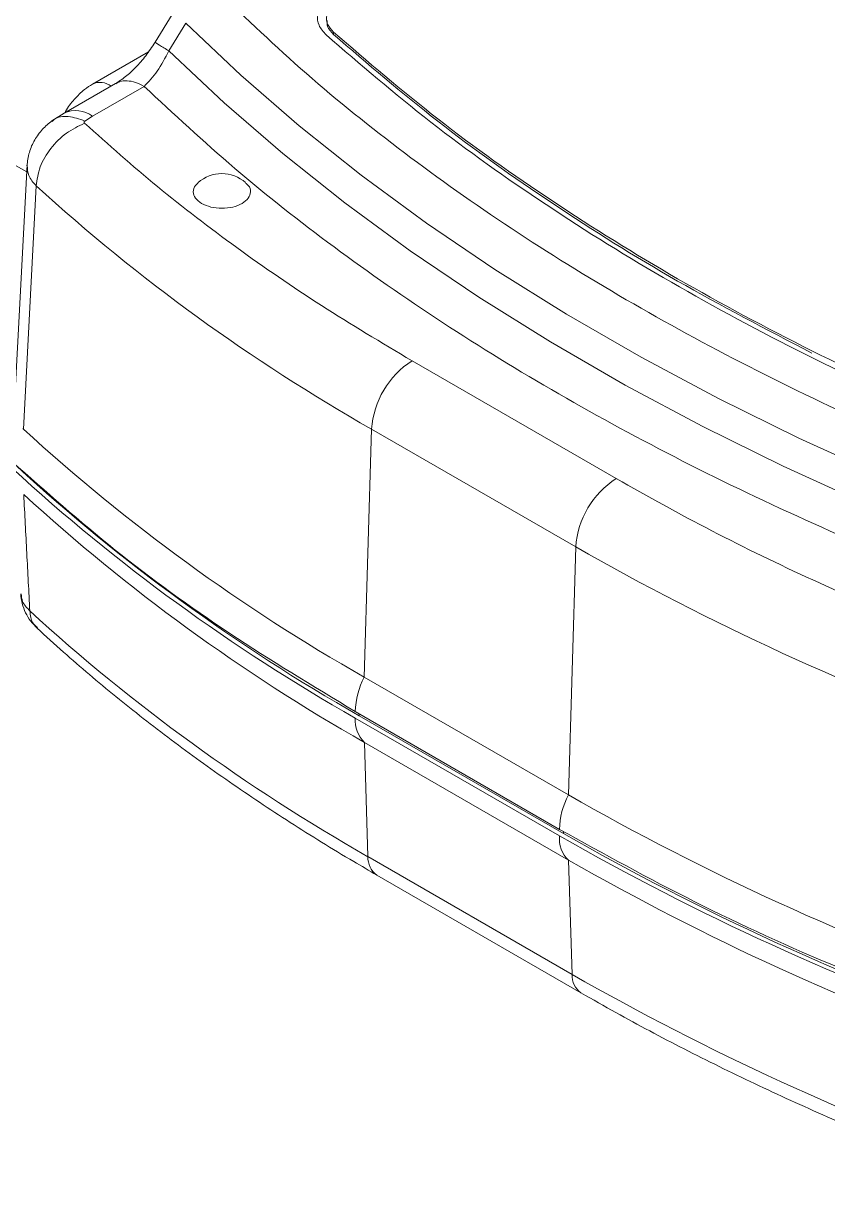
# Model space of a CAD drawing. Header units: inches. Extents: x 0.2 to 38.3, y 0.1 to 29.6.
# Drawn here: x 27.702 to 30.516, y 13.872 to 17.947 of the extents above; entities that cross this region are included whole.
import ezdxf

# ---------------------------------------------------------------- set-up
doc = ezdxf.new("R2010")
doc.units = ezdxf.units.IN
doc.header["$LTSCALE"] = 3.5
doc.header["$MEASUREMENT"] = 0

msp = doc.modelspace()

# ---------------------------------------------------------------- linework, layer by layer
at = {"color": 7, "linetype": 'Continuous', "lineweight": 15}
for p, q in [((28.2222, 17.977), (28.1627, 17.8802)), ((28.2111, 17.8498), (28.2704, 17.9468)), ((28.7872, 17.9158), (28.7872, 17.9076)), ((28.14, 17.8472), (27.9441, 17.7342)), ((28.0246, 17.7361), (27.8444, 17.632)), ((27.9444, 17.6221), (28.1245, 17.7261)), ((27.8444, 17.632), (27.802, 17.6049)), ((27.9172, 17.6048), (27.9444, 17.6221)), ((27.7137, 17.4268), (27.65, 17.4636)), ((27.715, 17.453), (27.6701, 16.5906)), ((27.7021, 16.5267), (27.7468, 17.378)), ((29.7758, 16.3532), (29.0616, 16.7655)), ((27.7005, 16.5282), (27.7021, 16.5267)), ((28.8945, 15.6586), (28.9203, 16.5263)), ((28.9203, 16.5263), (29.6345, 16.114)), ((29.6345, 16.114), (29.6087, 15.2463)), ((29.6087, 15.2463), (28.8945, 15.6586)), ((28.8631, 15.538), (29.5773, 15.1257)), ((28.8631, 15.5151), (29.5773, 15.1028)), ((29.5915, 15.111), (28.8773, 15.5233)), ((28.8953, 15.43), (29.6094, 15.0177)), ((28.8953, 15.43), (28.9076, 15.0302)), ((28.9076, 15.0302), (29.6218, 14.6179)), ((29.6094, 15.0177), (29.6218, 14.6179)), ((28.9386, 14.9658), (29.6528, 14.5535))]:
    msp.add_line(p, q, dxfattribs=at)
at = {"color": 155, "linetype": 'Continuous', "lineweight": 15}
for p, q in [((28.8773, 15.5233), (28.8773, 15.5298)), ((29.5915, 15.1181), (29.5915, 15.111))]:
    msp.add_line(p, q, dxfattribs=at)
at = {"color": 7, "linetype": 'Continuous', "lineweight": 15, "flags": 128}
for points in [[(31.627, 16.0091), (31.3118, 16.12), (31.0045, 16.2381), (30.7055, 16.3632), (30.4153, 16.4949), (30.1344, 16.6332), (29.8632, 16.7778), (29.6021, 16.9285), (29.3516, 17.0851), (29.1121, 17.2473), (28.8838, 17.4148), (28.6672, 17.5874), (28.4627, 17.7648), (28.2704, 17.9468)], [(28.2111, 17.8498), (28.4041, 17.6679), (28.6093, 17.4905), (28.8264, 17.3179), (29.0552, 17.1503), (29.2951, 16.9881), (29.5459, 16.8315), (29.8072, 16.6806), (30.0786, 16.5358), (30.3596, 16.3973), (30.6498, 16.2653), (30.9488, 16.1399), (31.2561, 16.0215), (31.5712, 15.9101)]]:
    msp.add_lwpolyline(points, dxfattribs=at)
at = {"color": 155, "linetype": 'Continuous', "lineweight": 15}
for centre, radius, start, end in [((27.9703, 17.6767), 0.0632, 52.034, 114.4574), ((27.886, 17.5422), 0.099, 53.831, 114.8263), ((28.9806, 15.0257), 0.0731, 176.425, 234.9673), ((29.6947, 14.6134), 0.0731, 176.4219, 235.0052)]:
    msp.add_arc(centre, radius, start, end, dxfattribs=at)
at = {"color": 7, "linetype": 'Continuous', "lineweight": 15}
for centre, radius, start, end in [((28.3964, 17.2958), 0.125, 48.2042, 131.9166), ((32.1612, 22.2262), 6.5569, 227.68138, 240.37769), ((29.2285, 16.5056), 0.3089, 122.6951, 176.1501), ((32.1401, 21.3694), 6.5686, 227.49631, 240.38883), ((32.1249, 21.2545), 6.6015, 227.47491, 240.39012), ((32.1313, 21.249), 6.5858, 227.47491, 240.39013), ((29.9426, 16.0933), 0.3089, 122.6951, 176.1501), ((32.1408, 21.1405), 6.5683, 227.50168, 240.38849), ((34.1933, 24.0969), 9.1929, 240.27016, 250.40141), ((32.1507, 20.7353), 6.5625, 227.58851, 240.38329), ((29.1411, 15.5301), 0.2781, 152.4842, 178.3821), ((28.9707, 15.5071), 0.1078, 175.7363, 225.6268), ((29.8553, 15.1178), 0.2781, 152.4842, 178.3821), ((34.1956, 23.2806), 9.2515, 240.27683, 250.53328), ((29.6848, 15.0948), 0.1078, 175.7363, 225.6268), ((34.1896, 23.1816), 9.3026, 240.27762, 250.54848), ((34.1927, 23.1705), 9.2805, 240.27761, 250.54849), ((34.1956, 23.0505), 9.2497, 240.27665, 250.52945), ((34.1945, 22.6262), 9.2219, 240.27348, 250.46766)]:
    msp.add_arc(centre, radius, start, end, dxfattribs=at)
for points, knots in [([(28.3989, 18.0421), (28.5012, 17.9449), (28.7059, 17.7506), (29.0532, 17.4743), (29.4284, 17.2107), (29.8329, 16.9618), (30.2641, 16.7283), (30.7208, 16.5117), (31.1993, 16.3111), (31.536, 16.193), (31.7043, 16.1339)], [0, 0, 0, 0, 0.125, 0.25, 0.375, 0.5, 0.625, 0.75, 0.875, 1, 1, 1, 1]), ([(28.7611, 17.9061), (28.7514, 17.9171), (28.732, 17.9391), (28.7292, 17.9766), (28.7458, 18.0129), (28.7729, 18.0319), (28.7864, 18.0415)], [0, 0, 0, 0, 0.2499996, 0.4999996, 0.7500005, 1, 1, 1, 1]), ([(28.7872, 17.9158), (28.7791, 17.925), (28.7629, 17.9433), (28.7606, 17.9746), (28.7744, 18.0049), (28.797, 18.0209), (28.8083, 18.0288)], [0, 0, 0, 0, 0.2500002, 0.4999996, 0.7499998, 1, 1, 1, 1]), ([(28.7643, 17.9566), (28.7642, 17.9496), (28.7641, 17.9322), (28.7786, 17.9168), (28.7872, 17.9076)], [0, 0, 0, 0, 0.40614, 1, 1, 1, 1]), ([(31.4688, 16.343), (31.2907, 16.412), (30.9347, 16.55), (30.4349, 16.7843), (29.9633, 17.0371), (29.5255, 17.3093), (29.1197, 17.5978), (28.8806, 17.8033), (28.7611, 17.9061)], [0, 0, 0, 0, 0.166667, 0.333333, 0.5, 0.666667, 0.833333, 1, 1, 1, 1]), ([(31.4855, 16.3581), (31.3081, 16.4269), (30.9533, 16.5644), (30.4552, 16.7979), (29.9853, 17.0497), (29.549, 17.321), (29.1445, 17.6085), (28.9063, 17.8134), (28.7872, 17.9158)], [0, 0, 0, 0, 0.166667, 0.333333, 0.5, 0.666667, 0.833333, 1, 1, 1, 1]), ([(28.7872, 17.9076), (28.9063, 17.8052), (29.1444, 17.6003), (29.5493, 17.3131), (29.984, 17.0407), (30.3013, 16.8754), (30.4599, 16.7928)], [0, 0, 0, 0, 0.25, 0.5, 0.75, 1, 1, 1, 1]), ([(28.1627, 17.8802), (28.1521, 17.8641), (28.1312, 17.8322), (28.0957, 17.7919), (28.0596, 17.7585), (28.0361, 17.7435), (28.0245, 17.736)], [0, 0, 0, 0, 0.255938, 0.506866, 0.755738, 1, 1, 1, 1]), ([(28.1245, 17.7261), (28.1403, 17.7424), (28.1714, 17.7747), (28.198, 17.825), (28.2111, 17.8498)], [0, 0, 0, 0, 0.506071, 1, 1, 1, 1]), ([(27.9441, 17.7342), (27.9346, 17.7281), (27.9114, 17.7133), (27.8795, 17.681), (27.8565, 17.6526), (27.8485, 17.6354), (27.8479, 17.634)], [0, 0, 0, 0, 0.244719, 0.601595, 0.967916, 1, 1, 1, 1]), ([(31.4398, 15.8122), (31.2727, 15.872), (30.9384, 15.9917), (30.4613, 16.1939), (30.0042, 16.4121), (29.571, 16.6472), (29.1636, 16.8974), (28.7856, 17.1612), (28.4353, 17.4366), (28.2281, 17.6296), (28.1245, 17.7261)], [0, 0, 0, 0, 0.124523, 0.249033, 0.374521, 0.5, 0.625488, 0.750967, 0.875481, 1, 1, 1, 1]), ([(27.8019, 17.6049), (27.7905, 17.5957), (27.7673, 17.577), (27.7402, 17.539), (27.7206, 17.4953), (27.7167, 17.4637), (27.7147, 17.4478)], [0, 0, 0, 0, 0.237042, 0.484558, 0.739273, 1, 1, 1, 1]), ([(27.9163, 17.5967), (27.9157, 17.5974), (27.9146, 17.5986), (27.9143, 17.6008), (27.9151, 17.603), (27.9165, 17.6042), (27.9172, 17.6048)], [0, 0, 0, 0, 0.250369, 0.499232, 0.747345, 1, 1, 1, 1]), ([(27.9163, 17.5967), (27.8946, 17.5865), (27.8511, 17.5662), (27.7958, 17.5101), (27.7564, 17.4439), (27.75, 17.3999), (27.7468, 17.378)], [0, 0, 0, 0, 0.25, 0.5, 0.75, 1, 1, 1, 1]), ([(29.0616, 16.7655), (28.9547, 16.8292), (28.7413, 16.9565), (28.4454, 17.1608), (28.1671, 17.3731), (27.9998, 17.5223), (27.9163, 17.5967)], [0, 0, 0, 0, 0.249986, 0.499242, 0.750025, 1, 1, 1, 1]), ([(28.3139, 17.3877), (28.3103, 17.3849), (28.2989, 17.3761), (28.2944, 17.357), (28.301, 17.3342), (28.3175, 17.3222), (28.3257, 17.3163)], [0, 0, 0, 0, 0.130702, 0.420356, 0.710076, 1, 1, 1, 1]), ([(28.3257, 17.3163), (28.336, 17.3115), (28.3567, 17.3021), (28.3965, 17.2979), (28.4356, 17.3023), (28.4689, 17.3152), (28.4913, 17.3344), (28.4986, 17.3569), (28.4939, 17.3761), (28.4825, 17.385), (28.4789, 17.3878)], [0, 0, 0, 0, 0.134134, 0.26815, 0.402107, 0.53606, 0.670067, 0.804185, 0.938333, 1, 1, 1, 1]), ([(27.6629, 16.4122), (27.7804, 16.3081), (28.0156, 16.1001), (28.4173, 15.8075), (28.7145, 15.6278), (28.8631, 15.538)], [0, 0, 0, 0, 0.333333, 0.666667, 1, 1, 1, 1]), ([(31.2157, 15.692), (31.0867, 15.7402), (30.8291, 15.8365), (30.4613, 15.9972), (30.1074, 16.1679), (29.8862, 16.2915), (29.7758, 16.3532)], [0, 0, 0, 0, 0.249986, 0.499242, 0.750025, 1, 1, 1, 1]), ([(27.7034, 16.2977), (27.707, 16.2293), (27.714, 16.0934), (27.7211, 15.9575), (27.7246, 15.8901)], [0, 0, 0, 0, 0.503718, 1, 1, 1, 1]), ([(27.6928, 15.9502), (27.694, 15.9388), (27.6966, 15.916), (27.7089, 15.8839), (27.7263, 15.8544), (27.7421, 15.8382), (27.7499, 15.8302)], [0, 0, 0, 0, 0.256966, 0.511404, 0.759109, 1, 1, 1, 1]), ([(27.7499, 15.8301), (27.7806, 15.802), (27.8695, 15.7208), (28.0244, 15.5896), (28.2179, 15.4381), (28.4213, 15.2913), (28.6342, 15.1493), (28.8083, 15.0416), (28.9116, 14.9815), (28.9386, 14.9658)], [0, 0, 0, 0, 0.089808, 0.259712, 0.429663, 0.599671, 0.769713, 0.939773, 1, 1, 1, 1]), ([(29.5773, 15.1257), (29.733, 15.0399), (30.0442, 14.8683), (30.551, 14.6364), (30.9115, 14.5006), (31.0917, 14.4328)], [0, 0, 0, 0, 0.333333, 0.666667, 1, 1, 1, 1]), ([(29.6528, 14.5535), (29.6934, 14.5303), (29.811, 14.4633), (30.0122, 14.3564), (30.2588, 14.2348), (30.5133, 14.119), (30.7752, 14.0091), (30.9854, 13.9277), (31.1082, 13.8831), (31.1398, 13.8716)], [0, 0, 0, 0, 0.0897867, 0.2600953, 0.4303872, 0.6006571, 0.7709015, 0.9411178, 1, 1, 1, 1])]:
    msp.add_open_spline(points, degree=3, knots=knots, dxfattribs=at)
at = {"color": 155, "linetype": 'Continuous', "lineweight": 15}
for points, knots in [([(28.2111, 17.8498), (28.1993, 17.8572), (28.1755, 17.8719), (28.1614, 17.8808), (28.1641, 17.8793), (28.1646, 17.879)], [0, 0, 0, 0, 0.443369, 0.886736, 1, 1, 1, 1]), ([(28.025, 17.7351), (28.0296, 17.7378), (28.0413, 17.7447), (28.065, 17.7464), (28.0939, 17.7416), (28.1143, 17.7313), (28.1245, 17.7261)], [0, 0, 0, 0, 0.174868, 0.449912, 0.724956, 1, 1, 1, 1]), ([(27.8033, 17.6032), (27.8054, 17.6055), (27.8183, 17.62), (27.8587, 17.6247), (27.8977, 17.6114), (27.9172, 17.6048)], [0, 0, 0, 0, 0.086109, 0.543054, 1, 1, 1, 1]), ([(27.7157, 17.4479), (27.7161, 17.4364), (27.717, 17.412), (27.7365, 17.3897), (27.7468, 17.378)], [0, 0, 0, 0, 0.473487, 1, 1, 1, 1]), ([(27.6946, 15.9503), (27.6953, 15.9411), (27.6968, 15.9196), (27.7145, 15.9009), (27.7246, 15.8901)], [0, 0, 0, 0, 0.426123, 1, 1, 1, 1]), ([(27.7246, 15.8901), (27.7265, 15.8748), (27.7294, 15.8507), (27.7458, 15.8371), (27.7518, 15.8321)], [0, 0, 0, 0, 0.632278, 1, 1, 1, 1])]:
    msp.add_open_spline(points, degree=3, knots=knots, dxfattribs=at)

doc.saveas('drawing.dxf')
